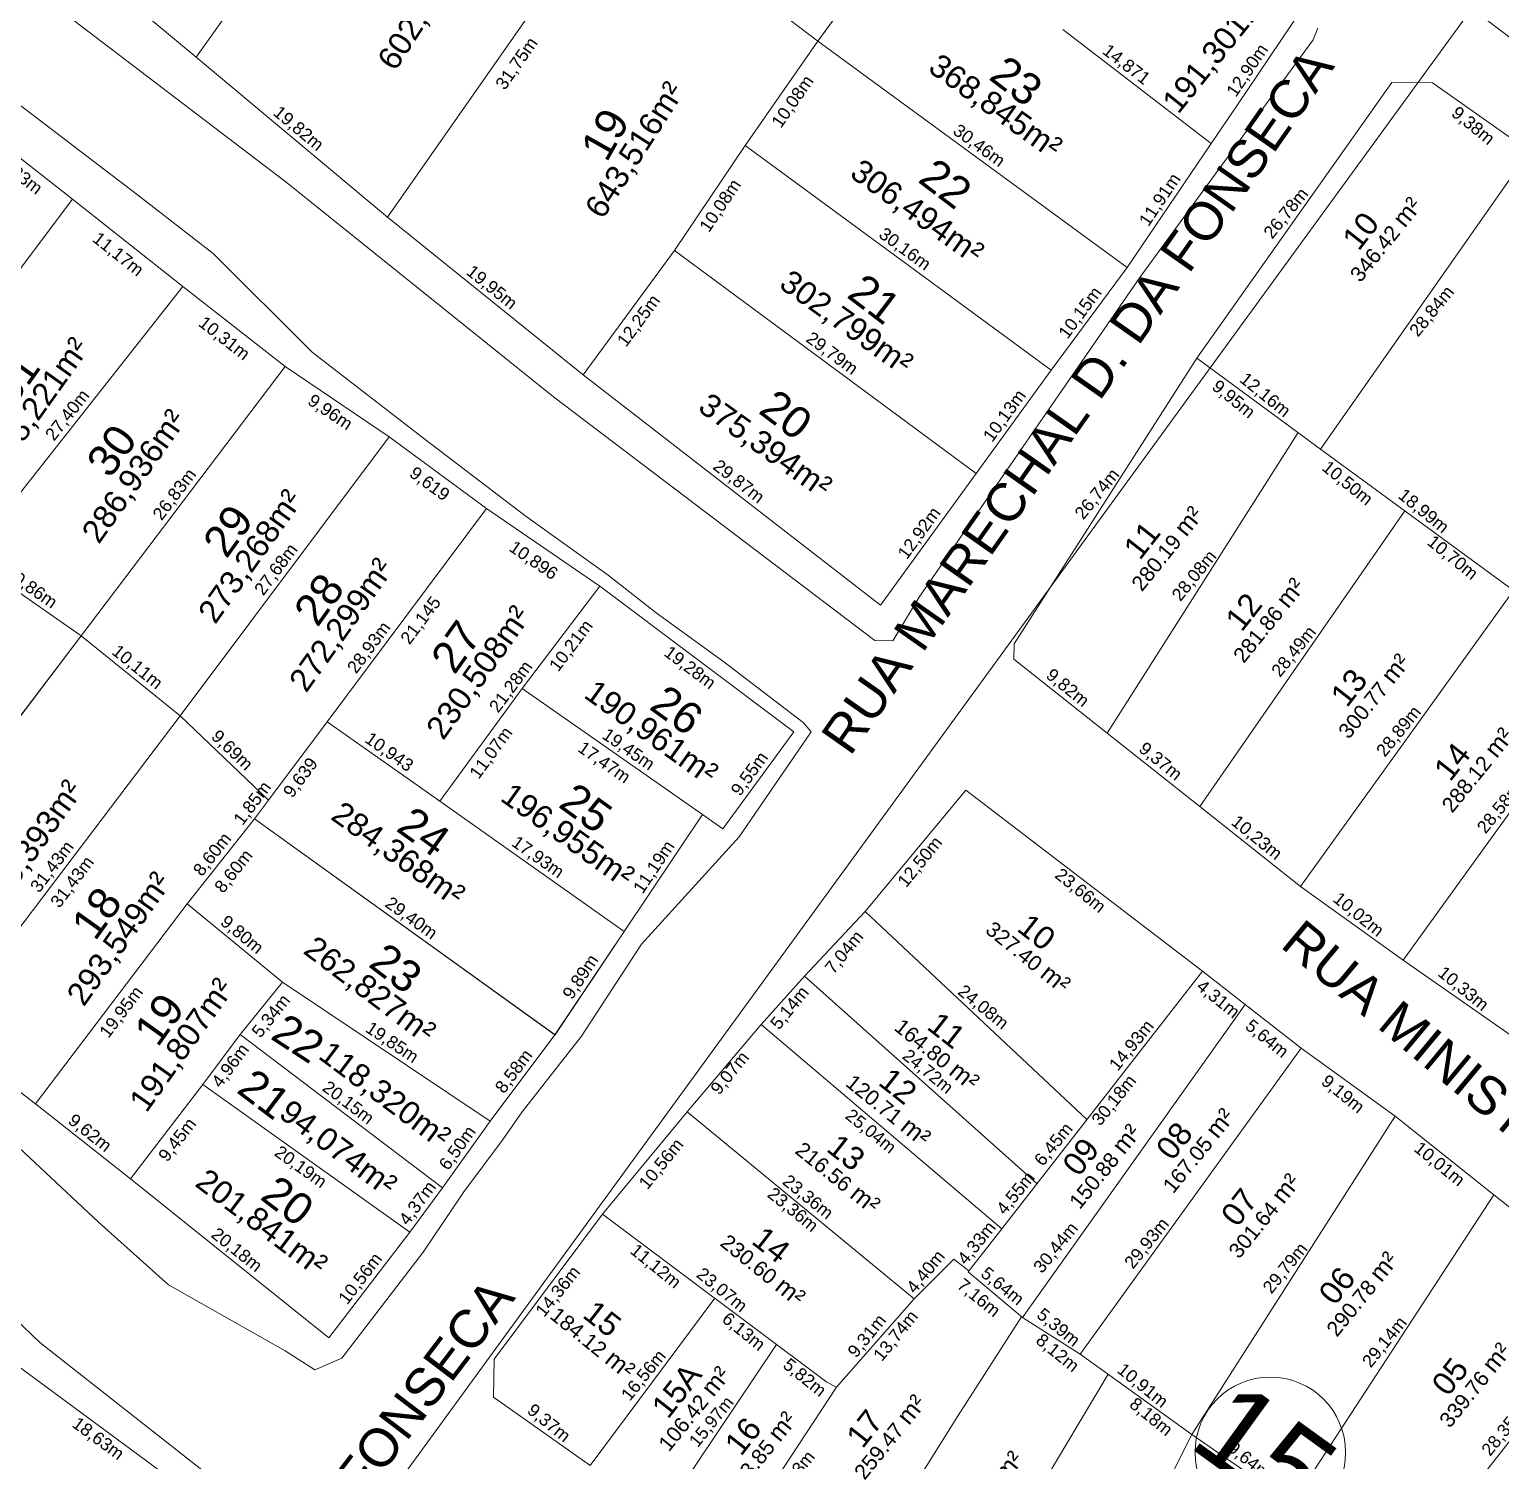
# Model space of a CAD drawing. Header units: metres. Extents: x 3808 to 8215, y 2374 to 6187.
# Drawn here: x 5582.4 to 5699.3, y 4530.4 to 4644.1 of the extents above; entities that cross this region are included whole.
import ezdxf
from ezdxf.enums import TextEntityAlignment as Align

# ---------------------------------------------------------------- set-up
doc = ezdxf.new("R2010")
doc.units = ezdxf.units.M
doc.linetypes.add('CENTER', pattern=[2, 1.25, -0.25, 0.25, -0.25])
doc.linetypes.add('CONTINUO', pattern=[0])
for name, color, linetype in [('0 - Cotas', 7, 'Continuous'), ('0 - Linhas Quadras', 7, 'Continuous'), ('0 - MEIO FIO 2', 251, 'Continuous'), ('0 - Nome Ruas', 7, 'CENTER'), ('0 - Numero de Lotes', 6, 'Continuous'), ('0 - Número de Quadra', 7, 'CENTER'), ('0 - Área Dos Lotes', 1, 'Continuous'), ('Areas Lotes', 1, 'Continuous'), ('COTAS', 7, 'Continuous'), ('LOTES_LINHAS', 7, 'Continuous'), ('LOTES_Q-51', 7, 'Continuous'), ('LOTES_Q-52', 7, 'Continuous'), ('LOTES_Q-53', 7, 'Continuous'), ('PERIMETRO', 7, 'CONTINUO'), ('POLIGONAL IEIPA', 7, 'CONTINUO'), ('Poligono_LOTES_Q_28Anno2', 6, 'Continuous'), ('quadras', 7, 'Continuous')]:
    doc.layers.add(name, color=color, linetype=linetype)
doc.styles.add('Arial', font='arial.ttf')
doc.styles.add('pedro', font='arial.ttf', dxfattribs={"height": 3})

msp = doc.modelspace()

# ---------------------------------------------------------------- linework, layer by layer
at = {"color": 217, "lineweight": 5, "true_color": 0x93278f}
msp.add_line((5650.006, 4598.353, 0), (5653.806, 4603.58, 0), dxfattribs=at)
at = {"layer": '0 - Linhas Quadras', "linetype": 'Continuous', "lineweight": 5}
for p, q in [((5675.126, 4617.945, 0), (5690.626, 4639.859, 0)), ((5690.626, 4639.859, 0), (5693.852, 4639.811, 0)), ((5693.852, 4639.811, 0), (5701.55, 4634.408, 0)), ((5701.55, 4634.408, 0), (5684.944, 4610.744, 0)), ((5675.126, 4617.945, 0), (5660.623, 4595.271, 0)), ((5684.944, 4610.744, 0), (5675.126, 4617.945, 0)), ((5668.006, 4588.185, 0), (5683.162, 4612.051, 0)), ((5684.944, 4610.744, 0), (5700.275, 4599.501, 0)), ((5675.353, 4582.364, 0), (5691.637, 4605.836, 0)), ((5683.37, 4576.013, 0), (5700.275, 4599.501, 0)), ((5660.623, 4595.271, 0), (5660.605, 4594.048, 0)), ((5660.605, 4594.048, 0), (5668.006, 4588.185, 0)), ((5691.514, 4570.151, 0), (5708.128, 4593.181, 0)), ((5668.006, 4588.185, 0), (5675.353, 4582.364, 0)), ((5648.795, 4574.025, 0), (5656.771, 4583.652, 0)), ((5656.771, 4583.652, 0), (5675.58, 4569.275, 0)), ((5675.353, 4582.364, 0), (5683.37, 4576.013, 0)), ((5683.37, 4576.013, 0), (5691.514, 4570.151, 0)), ((5648.795, 4574.025, 0), (5643.965, 4568.88, 0)), ((5648.795, 4574.025, 0), (5666.397, 4557.499, 0)), ((5700.018, 4564.231, 0), (5691.514, 4570.151, 0)), ((5643.965, 4568.88, 0), (5640.538, 4565.037, 0)), ((5643.965, 4568.88, 0), (5662.432, 4552.413, 0)), ((5675.58, 4569.275, 0), (5659.63, 4548.821, 0)), ((5678.976, 4566.627, 0), (5675.58, 4569.275, 0)), ((5678.976, 4566.627, 0), (5661.287, 4541.781, 0)), ((5683.421, 4563.161, 0), (5678.976, 4566.627, 0)), ((5640.538, 4565.037, 0), (5634.662, 4558.12, 0)), ((5640.538, 4565.037, 0), (5659.63, 4548.821, 0)), ((5683.421, 4563.161, 0), (5665.86, 4538.863, 0)), ((5690.882, 4557.768, 0), (5683.421, 4563.161, 0)), ((5634.662, 4558.12, 0), (5627.937, 4549.972, 0)), ((5634.662, 4558.12, 0), (5652.679, 4543.248, 0)), ((5690.882, 4557.768, 0), (5674.743, 4532.494, 0)), ((5698.709, 4551.531, 0), (5690.882, 4557.768, 0)), ((5698.709, 4551.531, 0), (5682.692, 4526.996, 0)), ((5722.25, 4532.774, 0), (5698.709, 4551.531, 0)), ((5627.937, 4549.972, 0), (5619.323, 4538.469, 0)), ((5627.937, 4549.972, 0), (5645.746, 4536.635, 0)), ((5659.63, 4548.821, 0), (5656.968, 4545.407, 0)), ((5652.679, 4543.248, 0), (5655.823, 4546.407, 0)), ((5655.823, 4546.407, 0), (5657.02, 4545.474, 0)), ((5656.968, 4545.407, 0), (5661.287, 4541.781, 0)), ((5636.841, 4543.303, 0), (5626.936, 4530.012, 0)), ((5646.519, 4536.257, 0), (5652.679, 4543.248, 0)), ((5708.954, 4543.368, 0), (5691.405, 4521.103, 0)), ((5656.183, 4533.994, 0), (5661.191, 4541.842, 0)), ((5661.287, 4541.781, 0), (5665.86, 4538.863, 0)), ((5641.752, 4539.626, 0), (5632.809, 4526.321, 0)), ((5619.323, 4538.469, 0), (5619.272, 4535.447, 0)), ((5665.86, 4538.863, 0), (5674.743, 4532.494, 0)), ((5654.267, 4514.166, 0), (5668.08, 4537.272, 0)), ((5637.884, 4523.131, 0), (5646.519, 4536.257, 0)), ((5645.746, 4536.635, 0), (5646.519, 4536.257, 0)), ((5619.272, 4535.447, 0), (5626.936, 4530.012, 0)), ((5646.108, 4517.962, 0), (5656.183, 4533.994, 0)), ((5663.336, 4509.946, 0), (5674.743, 4532.494, 0)), ((5674.743, 4532.494, 0), (5682.692, 4526.996, 0))]:
    msp.add_line(p, q, dxfattribs=at)
at = {"layer": '0 - MEIO FIO 2', "lineweight": 5}
msp.add_line((5697.538, 4645.27), (5730.19, 4620.448), dxfattribs=at)
at = {"layer": '0 - Número de Quadra', "linetype": 'ByBlock', "lineweight": 5}
msp.add_circle((5680.961, 4531.065, 0), 5.979, dxfattribs=at)
at = {"layer": 'COTAS', "color": 0, "lineweight": 5, "transparency": 16777216}
for p, q in [((5606.059, 4589.09, 0), (5614.996, 4582.781, 0)), ((5600.277, 4581.377, 0), (5601.396, 4582.856, 0)), ((5624.153, 4564.216, 0), (5600.277, 4581.377, 0))]:
    msp.add_line(p, q, dxfattribs=at)
at = {"layer": 'LOTES_LINHAS', "color": 5, "lineweight": 5}
for p, q in [((5602.8, 4631.944), (5583.123, 4646.93)), ((5574.669, 4643.374), (5591.002, 4630.941)), ((5684.375, 4643.244), (5680.003, 4637.279)), ((5684.743, 4644.176), (5684.375, 4643.244)), ((5680.003, 4637.279), (5677.822, 4634.275)), ((5677.822, 4634.275), (5670.609, 4624.352)), ((5624.04, 4614.876), (5602.8, 4631.944)), ((5591.002, 4630.941), (5597.003, 4626.265)), ((5597.003, 4626.265), (5604.87, 4618.426)), ((5670.609, 4624.352), (5653.073, 4598.991)), ((5604.87, 4618.426), (5613.841, 4611.499)), ((5649.542, 4595.538), (5624.04, 4614.876)), ((5613.841, 4611.499), (5621.869, 4605.375)), ((5621.869, 4605.375), (5628.386, 4600.735)), ((5628.386, 4600.735), (5632.188, 4597.746)), ((5653.073, 4598.991), (5650.97, 4595.522)), ((5632.188, 4597.746), (5637.558, 4593.847)), ((5650.97, 4595.522), (5649.542, 4595.538)), ((5637.558, 4593.847), (5643.857, 4589.021)), ((5643.857, 4589.021), (5644.495, 4588.294)), ((5644.495, 4588.294), (5638.769, 4579.937)), ((5638.769, 4579.937), (5631.02, 4571.412)), ((5631.02, 4571.412), (5626.256, 4564.125)), ((5626.256, 4564.125), (5621.538, 4558.11)), ((5621.538, 4558.11), (5619.961, 4555.824)), ((5587.908, 4549.344), (5580.736, 4556.042)), ((5619.961, 4555.824), (5616.921, 4551.743)), ((5616.921, 4551.743), (5613.669, 4546.955)), ((5593.467, 4544.358), (5587.908, 4549.344)), ((5583.25, 4539.802), (5574.61, 4547.97)), ((5613.669, 4546.955), (5607.228, 4538.546)), ((5602.722, 4539.128), (5593.467, 4544.358)), ((5597.594, 4528.528), (5583.25, 4539.802)), ((5605.072, 4537.615), (5602.722, 4539.128)), ((5607.228, 4538.546), (5605.072, 4537.615))]:
    msp.add_line(p, q, dxfattribs=at)
at = {"layer": 'LOTES_Q-51', "lineweight": 5}
msp.add_line((5580.899, 4538.353, 0), (5595.905, 4527.302, 0), dxfattribs=at)
at = {"layer": 'LOTES_Q-52', "lineweight": 5, "transparency": 16777216}
for p, q in [((5578.875, 4636.015, 0), (5585.844, 4630.591, 0)), ((5569.301, 4608.629, 0), (5585.844, 4630.591, 0)), ((5585.844, 4630.591, 0), (5569.301, 4608.629, 0)), ((5585.844, 4630.591, 0), (5594.587, 4623.638, 0)), ((5585.844, 4630.591, 0), (5585.844, 4630.591, 0)), ((5577.616, 4602.121, 0), (5594.587, 4623.638, 0)), ((5594.587, 4623.638, 0), (5577.616, 4602.121, 0)), ((5594.587, 4623.638, 0), (5602.719, 4617.292, 0)), ((5594.587, 4623.638, 0), (5594.587, 4623.638, 0)), ((5586.524, 4595.903, 0), (5602.719, 4617.292, 0)), ((5602.719, 4617.292, 0), (5586.524, 4595.903, 0)), ((5602.719, 4617.292, 0), (5610.977, 4611.722, 0)), ((5602.719, 4617.292, 0), (5602.719, 4617.292, 0)), ((5594.394, 4589.557, 0), (5610.977, 4611.722, 0)), ((5610.977, 4611.722, 0), (5594.394, 4589.557, 0)), ((5610.977, 4611.722, 0), (5618.725, 4606.022, 0)), ((5610.977, 4611.722, 0), (5610.977, 4611.722, 0)), ((5618.725, 4606.022, 0), (5606.059, 4589.09, 0)), ((5618.725, 4606.022, 0), (5618.725, 4606.022, 0)), ((5577.616, 4602.121, 0), (5586.524, 4595.903, 0)), ((5586.524, 4595.903, 0), (5577.616, 4602.121, 0)), ((5621.538, 4591.718, 0), (5627.704, 4599.85, 0)), ((5627.704, 4599.85, 0), (5643.127, 4588.274, 0)), ((5586.524, 4595.903, 0), (5567.291, 4570.678, 0)), ((5567.291, 4570.678, 0), (5586.524, 4595.903, 0)), ((5586.524, 4595.903, 0), (5594.394, 4589.557, 0)), ((5594.394, 4589.557, 0), (5586.524, 4595.903, 0)), ((5614.996, 4582.781, 0), (5621.538, 4591.718, 0)), ((5621.538, 4591.718, 0), (5635.87, 4581.732, 0)), ((5635.873, 4581.73, 0), (5621.538, 4591.718, 0)), ((5594.394, 4589.557, 0), (5575.406, 4564.516, 0)), ((5575.406, 4564.516, 0), (5594.394, 4589.557, 0)), ((5601.396, 4582.855, 0), (5594.394, 4589.557, 0)), ((5594.394, 4589.557, 0), (5601.396, 4582.856, 0)), ((5606.059, 4589.09, 0), (5601.396, 4582.855, 0)), ((5601.396, 4582.855, 0), (5606.059, 4589.09, 0)), ((5606.059, 4589.09, 0), (5611.771, 4585.058, 0)), ((5643.127, 4588.274, 0), (5637.478, 4580.575, 0)), ((5643.127, 4588.274, 0), (5643.127, 4588.274, 0)), ((5611.771, 4585.058, 0), (5613.46, 4583.865, 0)), ((5613.46, 4583.865, 0), (5614.996, 4582.781, 0)), ((5601.396, 4582.856, 0), (5600.277, 4581.377, 0)), ((5600.277, 4581.377, 0), (5601.396, 4582.855, 0)), ((5614.996, 4582.781, 0), (5629.648, 4572.439, 0)), ((5629.645, 4572.441, 0), (5614.996, 4582.781, 0)), ((5600.277, 4581.377, 0), (5594.947, 4574.627, 0)), ((5594.947, 4574.627, 0), (5600.277, 4581.377, 0)), ((5600.277, 4581.377, 0), (5624.151, 4564.217, 0)), ((5624.153, 4564.216, 0), (5600.277, 4581.377, 0)), ((5635.87, 4581.732, 0), (5629.645, 4572.441, 0)), ((5637.478, 4580.575, 0), (5635.873, 4581.73, 0)), ((5594.947, 4574.627, 0), (5582.882, 4558.733, 0)), ((5582.882, 4558.733, 0), (5594.947, 4574.627, 0)), ((5594.947, 4574.627, 0), (5602.512, 4568.401, 0)), ((5602.512, 4568.401, 0), (5594.947, 4574.627, 0)), ((5629.648, 4572.439, 0), (5624.153, 4564.216, 0)), ((5629.645, 4572.441, 0), (5629.645, 4572.441, 0)), ((5629.648, 4572.439, 0), (5629.648, 4572.439, 0)), ((5602.512, 4568.401, 0), (5599.155, 4564.243, 0)), ((5599.155, 4564.243, 0), (5602.512, 4568.401, 0)), ((5602.512, 4568.401, 0), (5619.002, 4557.359, 0)), ((5619.002, 4557.359, 0), (5602.512, 4568.401, 0)), ((5582.882, 4558.733, 0), (5575.406, 4564.516, 0)), ((5599.155, 4564.243, 0), (5596.187, 4560.274, 0)), ((5596.187, 4560.274, 0), (5599.155, 4564.243, 0)), ((5599.155, 4564.243, 0), (5615.216, 4552.071, 0)), ((5615.216, 4552.071, 0), (5599.155, 4564.243, 0)), ((5624.151, 4564.217, 0), (5619.002, 4557.359, 0)), ((5596.187, 4560.274, 0), (5590.435, 4552.78, 0)), ((5590.435, 4552.78, 0), (5596.187, 4560.274, 0)), ((5596.187, 4560.274, 0), (5612.624, 4548.549, 0)), ((5612.624, 4548.549, 0), (5596.187, 4560.274, 0)), ((5590.435, 4552.78, 0), (5582.882, 4558.733, 0)), ((5582.882, 4558.733, 0), (5582.882, 4558.733, 0)), ((5619.002, 4557.359, 0), (5615.216, 4552.071, 0)), ((5619.002, 4557.359, 0), (5619.002, 4557.359, 0)), ((5606.189, 4540.174, 0), (5590.435, 4552.78, 0)), ((5615.216, 4552.071, 0), (5612.624, 4548.549, 0)), ((5615.216, 4552.071, 0), (5615.216, 4552.071, 0)), ((5612.624, 4548.549, 0), (5606.189, 4540.174, 0)), ((5612.624, 4548.549, 0), (5612.624, 4548.549, 0)), ((5606.189, 4540.174, 0), (5606.189, 4540.174, 0))]:
    msp.add_line(p, q, dxfattribs=at)
at = {"layer": 'LOTES_Q-53', "lineweight": 5}
for p, q in [((5595.642, 4641.871, 0), (5612.926, 4666, 0)), ((5612.926, 4666, 0), (5595.642, 4641.871, 0)), ((5610.847, 4629.15, 0), (5629.058, 4655.155, 0)), ((5629.058, 4655.155, 0), (5610.847, 4629.15, 0)), ((5645.015, 4643.135, 0), (5652.263, 4653.095, 0)), ((5652.263, 4653.095, 0), (5645.015, 4643.135, 0)), ((5595.642, 4641.871, 0), (5588.192, 4648.064, 0)), ((5645.015, 4643.135, 0), (5640.333, 4646.717, 0)), ((5640.333, 4646.717, 0), (5645.015, 4643.135, 0)), ((5683.488, 4645.702, 0), (5678.344, 4638.078, 0)), ((5678.344, 4638.078, 0), (5683.488, 4645.702, 0)), ((5676.273, 4635.012, 0), (5664.475, 4644.064, 0)), ((5664.475, 4644.064, 0), (5676.273, 4635.012, 0)), ((5664.475, 4644.064, 0), (5676.273, 4635.012, 0)), ((5639.26, 4634.859, 0), (5645.015, 4643.135, 0)), ((5645.015, 4643.135, 0), (5639.26, 4634.859, 0)), ((5669.6, 4625.152, 0), (5645.015, 4643.135, 0)), ((5645.015, 4643.135, 0), (5669.6, 4625.152, 0)), ((5610.847, 4629.15, 0), (5595.642, 4641.871, 0)), ((5595.642, 4641.871, 0), (5595.642, 4641.871, 0)), ((5678.344, 4638.078, 0), (5676.273, 4635.012, 0)), ((5676.273, 4635.012, 0), (5678.344, 4638.078, 0)), ((5633.631, 4626.495, 0), (5639.26, 4634.859, 0)), ((5639.26, 4634.859, 0), (5633.631, 4626.495, 0)), ((5663.565, 4616.996, 0), (5639.26, 4634.859, 0)), ((5639.26, 4634.859, 0), (5663.565, 4616.996, 0)), ((5639.26, 4634.859, 0), (5639.26, 4634.859, 0)), ((5676.273, 4635.012, 0), (5669.6, 4625.152, 0)), ((5676.273, 4635.012, 0), (5676.273, 4635.012, 0)), ((5626.38, 4616.623, 0), (5610.847, 4629.15, 0)), ((5626.38, 4616.623, 0), (5633.631, 4626.495, 0)), ((5633.631, 4626.495, 0), (5626.38, 4616.623, 0)), ((5657.606, 4608.806, 0), (5633.631, 4626.495, 0)), ((5633.631, 4626.495, 0), (5657.606, 4608.806, 0)), ((5669.6, 4625.152, 0), (5663.565, 4616.996, 0)), ((5669.6, 4625.152, 0), (5669.6, 4625.152, 0)), ((5650.006, 4598.353, 0), (5626.38, 4616.623, 0)), ((5663.565, 4616.996, 0), (5657.606, 4608.806, 0)), ((5663.565, 4616.996, 0), (5663.565, 4616.996, 0)), ((5657.606, 4608.806, 0), (5650.006, 4598.353, 0)), ((5657.606, 4608.806, 0), (5657.606, 4608.806, 0))]:
    msp.add_line(p, q, dxfattribs=at)
at = {"layer": 'PERIMETRO', "lineweight": 5}
for p, q in [((5606.059, 4589.09, 0), (5618.725, 4606.022, 0)), ((5618.725, 4606.022, 0), (5627.704, 4599.85, 0)), ((5627.704, 4599.85, 0), (5621.538, 4591.718, 0)), ((5621.538, 4591.718, 0), (5614.996, 4582.781, 0)), ((5614.996, 4582.781, 0), (5606.059, 4589.09, 0))]:
    msp.add_line(p, q, dxfattribs=at)
at = {"layer": 'POLIGONAL IEIPA', "color": 1, "linetype": 'CONTINUO', "lineweight": 5, "ltscale": 2}
msp.add_line((5750.697, 4719.464, 277.088), (5566.503, 4466.677, 267.193), dxfattribs=at)
at = {"layer": 'quadras', "color": 2, "lineweight": 5}
for p, q in [((5595.642, 4641.871, 0), (5588.192, 4648.064, 0)), ((5683.488, 4645.702, 0), (5678.344, 4638.078, 0)), ((5610.847, 4629.15, 0), (5595.642, 4641.871, 0)), ((5678.344, 4638.078, 0), (5676.273, 4635.012, 0)), ((5676.273, 4635.012, 0), (5669.6, 4625.152, 0)), ((5626.38, 4616.623, 0), (5610.847, 4629.15, 0)), ((5669.6, 4625.152, 0), (5663.565, 4616.996, 0)), ((5650.006, 4598.353, 0), (5626.38, 4616.623, 0)), ((5663.565, 4616.996, 0), (5657.606, 4608.806, 0)), ((5657.606, 4608.806, 0), (5650.006, 4598.353, 0)), ((5580.899, 4538.353, 0), (5595.905, 4527.302, 0))]:
    msp.add_line(p, q, dxfattribs=at)
at = {"layer": 'quadras', "color": 2, "lineweight": 5, "transparency": 16777216}
for p, q in [((5578.875, 4636.015, 0), (5585.844, 4630.591, 0)), ((5585.844, 4630.591, 0), (5594.587, 4623.638, 0)), ((5594.587, 4623.638, 0), (5602.719, 4617.292, 0)), ((5602.719, 4617.292, 0), (5610.977, 4611.722, 0)), ((5610.977, 4611.722, 0), (5618.725, 4606.022, 0)), ((5618.725, 4606.022, 0), (5618.725, 4606.022, 0)), ((5618.725, 4606.022, 0), (5627.704, 4599.85, 0)), ((5627.704, 4599.85, 0), (5643.125, 4588.275, 0)), ((5643.125, 4588.275, 0), (5637.476, 4580.576, 0)), ((5635.871, 4581.732, 0), (5629.645, 4572.441, 0)), ((5637.476, 4580.576, 0), (5635.871, 4581.732, 0)), ((5629.648, 4572.439, 0), (5624.151, 4564.217, 0)), ((5629.645, 4572.441, 0), (5629.648, 4572.439, 0)), ((5582.881, 4558.734, 0), (5575.406, 4564.516, 0)), ((5624.151, 4564.217, 0), (5619.002, 4557.359, 0)), ((5624.151, 4564.217, 0), (5624.151, 4564.217, 0)), ((5582.882, 4558.733, 0), (5582.881, 4558.734, 0)), ((5590.435, 4552.78, 0), (5582.882, 4558.733, 0)), ((5619.002, 4557.359, 0), (5615.216, 4552.071, 0)), ((5606.189, 4540.174, 0), (5590.435, 4552.78, 0)), ((5615.216, 4552.071, 0), (5612.624, 4548.549, 0)), ((5612.624, 4548.549, 0), (5606.189, 4540.174, 0))]:
    msp.add_line(p, q, dxfattribs=at)

# ---------------------------------------------------------------- texts
at = {"layer": '0 - Cotas', "lineweight": 5, "style": 'Arial'}
for s, rotation, p in [('9,38m', 320.93117, (5695.263, 4637.273, 0)), ('26,78m', 50.93117, (5681.113, 4627.364, 0)), ('28,84m', 50.93117, (5692.691, 4619.581, 0)), ('12,16m', 320.93117, (5678.454, 4616.143, 0)), ('9,95m', 320.93117, (5676.244, 4615.554, 0)), ('10,50m', 320.93117, (5684.983, 4609.136, 0)), ('26,74m', 50.93117, (5666.111, 4605.07, 0)), ('18,99m', 320.93117, (5691.029, 4606.921, 0)), ('10,70m', 320.93117, (5693.338, 4603.223, 0)), ('28,08m', 50.93117, (5673.82, 4598.581, 0)), ('28,49m', 50.93117, (5681.732, 4592.562, 0)), ('9,82m', 320.93117, (5663.063, 4592.64, 0)), ('28,89m', 50.93117, (5690.059, 4586.219, 0)), ('9,37m', 320.93117, (5670.437, 4586.799, 0)), ('28,58m', 50.93117, (5698.058, 4580.128, 0)), ('10,23m', 320.93117, (5677.78, 4580.987, 0)), ('12,50m', 50.93117, (5652.041, 4575.85, 0)), ('23,66m', 320.93117, (5663.769, 4576.78, 0)), ('10,02m', 320.93117, (5685.861, 4574.881, 0)), ('7,04m', 50.93117, (5646.274, 4568.976, 0)), ('10,33m', 320.93117, (5694.185, 4568.99, 0)), ('5,14m', 50.93117, (5641.94, 4564.56, 0)), ('24,08m', 320.93117, (5656.058, 4567.525, 0)), ('4,31m', 320.93117, (5675.016, 4567.922, 0)), ('14,93m', 50.93117, (5668.841, 4561.281, 0)), ('5,64m', 320.93117, (5678.892, 4564.776, 0)), ('9,07m', 50.93117, (5637.185, 4559.386, 0)), ('24,72m', 320.93117, (5651.66, 4562.41, 0)), ('30,18m', 50.93117, (5667.449, 4556.925, 0)), ('9,19m', 320.93117, (5684.922, 4560.377, 0)), ('25,04m', 320.93117, (5647.127, 4557.661, 0)), ('6,45m', 50.93117, (5662.893, 4553.724, 0)), ('10,56m', 50.93117, (5631.493, 4551.87, 0)), ('10,01m', 320.93117, (5692.289, 4555.064, 0)), ('23,36m', 320.93117, (5642.133, 4552.447, 0)), ('4,55m', 50.93117, (5659.881, 4549.85, 0)), ('23,36m', 320.93117, (5640.935, 4551.433, 0)), ('4,33m', 50.93117, (5656.788, 4545.887, 0)), ('30,44m', 50.93117, (5662.826, 4545.215, 0)), ('29,93m', 50.93117, (5670.052, 4545.565, 0)), ('11,12m', 320.93117, (5630.039, 4546.952, 0)), ('29,79m', 50.93117, (5681.049, 4543.593, 0)), ('4,40m', 50.93117, (5652.74, 4543.6, 0)), ('14,36m', 50.93117, (5623.288, 4541.741, 0)), ('23,07m', 320.93117, (5635.303, 4545.066, 0)), ('5,64m', 320.93117, (5657.884, 4545.118, 0)), ('7,16m', 320.93117, (5656, 4544.195, 0)), ('6,13m', 320.93117, (5637.328, 4541.511, 0)), ('9,31m', 50.93117, (5648.075, 4538.51, 0)), ('13,74m', 50.93117, (5650.113, 4538.22, 0)), ('5,39m', 320.93117, (5662.331, 4541.846, 0)), ('29,14m', 50.93117, (5688.937, 4537.726, 0)), ('8,12m', 320.93117, (5662.257, 4539.816, 0)), ('16,56m', 50.93117, (5630.09, 4535.077, 0)), ('5,82m', 320.93117, (5642.173, 4537.863, 0)), ('10,91m', 320.93117, (5668.721, 4537.477, 0)), ('9,37m', 320.93117, (5621.861, 4534.253, 0)), ('15,97m', 50.93117, (5635.482, 4531.392, 0)), ('8,18m', 320.93117, (5669.689, 4534.745, 0)), ('28,35m', 50.93117, (5698.416, 4530.698, 0)), ('9,64m', 320.93117, (5677.475, 4531.269, 0)), ('15,63m', 50.93117, (5641.931, 4527.074, 0))]:
    msp.add_text(s, height=1, rotation=rotation, dxfattribs=at).set_placement(p)
at = {"layer": '0 - Nome Ruas', "linetype": 'Continuous', "lineweight": 5, "style": 'pedro'}
for s, rotation, p in [('RUA MARECHAL D. DA FONSECA', 54.91044, (5647.583, 4586.274, 0)), ('RUA MINISTRO CESAR CALS', 320.24392, (5681.657, 4571.25, 0)), ('RUA MARECHAL D. DA FONSECA', 52.74373, (5580.485, 4489.971, 0))]:
    msp.add_text(s, height=3, rotation=rotation, dxfattribs=at).set_placement(p)
at = {"layer": '0 - Numero de Lotes', "lineweight": 5, "style": 'Arial'}
for s, rotation, p in [('10', 51.92725, (5687.978, 4626.398, -540.279)), ('11', 51.92725, (5670.605, 4601.841, -540.279)), ('12', 51.92725, (5678.689, 4596.143, -540.279)), ('13', 51.92725, (5687.044, 4590.138, -540.279)), ('14', 51.92725, (5695.248, 4584.253, -540.279)), ('10', 321.92725, (5660.743, 4572.548, -540.279)), ('11', 321.92725, (5653.586, 4564.747, -540.279)), ('12', 321.92725, (5649.728, 4560.317, -540.279)), ('08', 51.92725, (5673.177, 4554.135, -540.279)), ('13', 321.92725, (5645.614, 4555.05, -540.279)), ('09', 51.92725, (5665.746, 4552.874, -540.279)), ('07', 51.92725, (5678.336, 4548.866, -540.279)), ('14', 321.92725, (5639.661, 4547.712, -540.279)), ('06', 51.92725, (5686.093, 4542.64, -540.279)), ('15', 321.92725, (5626.249, 4541.846, -540.279)), ('05', 51.92725, (5695.072, 4535.424, -540.279)), ('15A', 51.92725, (5633.126, 4533.639, -540.279)), ('16', 51.92725, (5638.925, 4530.688, -540.279)), ('17', 51.92725, (5648.58, 4531.288, -540.279))]:
    msp.add_text(s, height=1.8197, rotation=rotation, dxfattribs=at).set_placement(p)
at = {"layer": '0 - Número de Quadra', "linetype": 'Continuous', "lineweight": 5, "style": 'pedro'}
msp.add_text('15', height=6.7786, rotation=324.15064, dxfattribs=at).set_placement((5674.337, 4531.61, 0))
at = {"layer": '0 - Área Dos Lotes', "lineweight": 5, "style": 'Arial'}
for s, height, rotation, p in [('m²', 1.4, 50.93117, (5691.648, 4628.243, 0)), ('346.42 ', 1.2, 50.93117, (5688.123, 4623.9, 0)), ('m²', 1.4, 50.93117, (5674.289, 4603.703, 0)), ('280.19 ', 1.2, 50.93117, (5670.764, 4599.36, 0)), ('m²', 1.4, 50.93117, (5682.373, 4598.004, 0)), ('281.86 ', 1.2, 50.93117, (5678.848, 4593.662, 0)), ('m²', 1.4, 50.93117, (5690.714, 4591.983, 0)), ('300.77 ', 1.2, 50.93117, (5687.189, 4587.641, 0)), ('m²', 1.4, 50.93117, (5698.932, 4586.115, 0)), ('288.12 ', 1.2, 50.93117, (5695.407, 4581.772, 0)), ('327.40 ', 1.2, 320.93117, (5658.246, 4572.402, 0)), ('m²', 1.4, 320.93117, (5662.588, 4568.877, 0)), ('164.80 ', 1.2, 320.93117, (5651.001, 4564.673, 0)), ('m²', 1.4, 320.93117, (5655.344, 4561.148, 0)), ('120.71 ', 1.2, 320.93117, (5647.143, 4560.243, 0)), ('m²', 1.4, 50.93117, (5676.777, 4555.893, 0)), ('m²', 1.4, 320.93117, (5651.485, 4556.717, 0)), ('m²', 1.4, 50.93117, (5669.345, 4554.632, 0)), ('216.56 ', 1.2, 320.93117, (5643.132, 4554.892, 0)), ('167.05 ', 1.2, 50.93117, (5673.252, 4551.551, 0)), ('150.88 ', 1.2, 50.93117, (5665.82, 4550.289, 0)), ('m²', 1.4, 320.93117, (5647.475, 4551.367, 0)), ('m²', 1.4, 50.93117, (5682.006, 4550.71, 0)), ('301.64 ', 1.2, 50.93117, (5678.481, 4546.368, 0)), ('230.60 ', 1.2, 320.93117, (5637.18, 4547.554, 0)), ('m²', 1.4, 50.93117, (5689.776, 4544.501, 0)), ('m²', 1.4, 320.93117, (5641.523, 4544.029, 0)), ('290.78 ', 1.2, 50.93117, (5686.251, 4540.159, 0)), ('184.12 ', 1.2, 320.93117, (5623.664, 4541.772, 0)), ('m²', 1.4, 50.93117, (5698.742, 4537.269, 0)), ('m²', 1.4, 320.93117, (5628.007, 4538.246, 0)), ('m²', 1.4, 50.93117, (5636.725, 4535.397, 0)), ('339.76 ', 1.2, 50.93117, (5695.217, 4532.927, 0)), ('106.42 ', 1.2, 50.93117, (5633.2, 4531.054, 0)), ('m²', 1.4, 50.93117, (5652.263, 4533.149, 0)), ('m²', 1.4, 50.93117, (5642.008, 4531.809, 0)), ('259.47 ', 1.2, 50.93117, (5648.738, 4528.806, 0)), ('93.85 ', 1.2, 50.93117, (5639.071, 4528.191, 0)), ('m²', 1.4, 50.93117, (5660, 4528.679, 0))]:
    msp.add_text(s, height=height, rotation=rotation, dxfattribs=at).set_placement(p)
at = {"layer": 'Areas Lotes', "color": 1, "lineweight": 5, "style": 'Arial'}
for s, rotation, p in [('602,753m²', 57.09649, (5611.464, 4640.673, 0)), ('191,301m²', 51.17693, (5673.654, 4637.274, 0)), ('368,845m²', 324.38002, (5653.682, 4640.791, 0)), ('643,516m²', 57.31949, (5627.943, 4628.906, 0)), ('306,494m²', 324.38002, (5647.465, 4632.42, 0)), ('302,799m²', 324.38002, (5641.846, 4623.621, 0)), ('375,394m²', 324.38002, (5635.405, 4613.844, 0))]:
    msp.add_text(s, height=1.8197, rotation=rotation, dxfattribs=at).set_placement(p)
at = {"layer": 'Areas Lotes', "color": 1, "lineweight": 5, "transparency": 16777216, "style": 'Arial'}
for s, rotation, p in [('298,221m²', 54.6626, (5580.228, 4608.845, 0)), ('286,936m²', 54.6626, (5587.922, 4603.127, 0)), ('273,268m²', 54.6626, (5597.165, 4596.76, 0)), ('272,299m²', 54.6626, (5604.39, 4591.315, 0)), ('230,508m²', 54.6626, (5615.274, 4587.542, 0)), ('190,961m²', 324.38002, (5626.347, 4591.074, 0)), ('320,393m²', 54.6626, (5579.718, 4573.701, 0)), (' 196,955m²', 324.38002, (5619.132, 4583.3, 0)), ('284,368m²', 324.38002, (5606.246, 4581.411, 0)), ('293,549m²', 54.6626, (5586.729, 4566.395, 0)), ('262,827m²', 323.02432, (5604.067, 4570.758, 0)), ('191,807m²', 54.6626, (5591.7, 4557.963, 0)), ('118,320m²', 323.02432, (5605.255, 4562.417, 0)), ('94,074m²', 323.02432, (5602.112, 4557.756, 0)), ('201,841m²', 323.02432, (5595.466, 4552.278, 0))]:
    msp.add_text(s, height=1.8197, rotation=rotation, dxfattribs=at).set_placement(p)
at = {"layer": 'COTAS', "lineweight": 5, "style": 'Arial'}
for s, rotation, p in [('31,75m', 54.99668, (5620.163, 4639.18, 0)), ('12,90m', 55.98472, (5678.229, 4638.623, 0)), ('10,08m', 55.18977, (5642.091, 4636.154, 0)), ('19,82m', 320.08364, (5601.691, 4637.332, 0)), ('30,46m', 323.81697, (5655.676, 4635.833, 0)), ('10,08m', 56.06008, (5636.377, 4627.877, 0)), ('11,91m', 55.90922, (5671.282, 4628.351, 0)), ('30,16m', 323.68574, (5649.785, 4627.62, 0)), ('19,95m', 321.1131, (5617.027, 4624.68, 0)), ('10,15m', 53.50166, (5664.857, 4619.414, 0)), ('12,25m', 53.58089, (5629.795, 4618.781, 0)), ('29,79m', 323.58089, (5644.001, 4619.341, 0)), ('10,13m', 54.02832, (5658.878, 4611.224, 0)), ('29,87m', 322.28494, (5636.614, 4609.214, 0)), ('12,92m', 53.98017, (5652.094, 4601.905, 0)), ('18,63m', 323.63038, (5585.714, 4533.163, 0))]:
    msp.add_text(s, height=1, rotation=rotation, dxfattribs=at).set_placement(p)
at = {"layer": 'COTAS', "color": 2, "lineweight": 5, "style": 'Arial'}
msp.add_text('14,871', height=1, rotation=322.50359, dxfattribs=at).set_placement((5667.55, 4642.208, 0))
at = {"layer": 'COTAS', "lineweight": 5, "transparency": 16777216, "style": 'Arial'}
for s, rotation, p in [('8,83m', 322.11011, (5579.9, 4633.276, 0)), ('11,17m', 321.50262, (5587.341, 4627.293, 0)), ('10,31m', 322.03229, (5595.757, 4620.592, 0)), ('27,40m', 51.73579, (5584.36, 4611.317, 0)), ('9,96m', 326.00153, (5604.426, 4614.36, 0)), ('26,83m', 52.86873, (5592.911, 4605.001, 0)), ('27,68m', 53.19729, (5600.984, 4599.033, 0)), ('10,86m', 325.08432, (5580.363, 4600.691, 0)), ('28,93m', 53.20265, (5608.36, 4592.833, 0)), ('10,21m', 52.82513, (5624.404, 4592.986, 0)), ('10,11m', 321.1224, (5588.872, 4594.523, 0)), ('19,28m', 323.10907, (5632.721, 4594.405, 0)), ('21,28m', 53.32957, (5619.636, 4589.72, 0)), ('9,69m', 316.25916, (5596.781, 4587.827, 0)), ('11,07m', 53.7944, (5618.085, 4584.458, 0)), ('19,45m', 325.04204, (5627.807, 4587.835, 0)), ('17,47m', 325.13344, (5625.878, 4586.798, 0)), ('9,55m', 53.745, (5638.84, 4583.109, 0)), ('1,85m', 52.89424, (5599.329, 4580.784, 0)), ('31,43m', 52.82784, (5583.183, 4575.434, 0)), ('8,60m', 51.69805, (5596.105, 4576.74, 0)), ('17,93m', 324.78239, (5620.623, 4579.3, 0)), ('11,19m', 56.17743, (5631.112, 4575.349, 0)), ('31,43m', 52.82784, (5584.784, 4574.221, 0)), ('8,60m', 51.69904, (5597.798, 4575.403, 0)), ('29,40m', 324.29313, (5610.577, 4574.469, 0)), ('9,80m', 320.54722, (5597.497, 4573.046, 0)), ('9,89m', 56.24604, (5625.499, 4566.95, 0)), ('19,95m', 52.79955, (5588.681, 4563.893, 0)), ('5,34m', 51.08833, (5600.752, 4563.913, 0)), ('19,85m', 326.19126, (5609.018, 4564.526, 0)), ('4,96m', 53.20709, (5597.588, 4559.942, 0)), ('8,58m', 53.10053, (5620.101, 4559.489, 0)), ('20,15m', 322.84247, (5605.59, 4559.868, 0)), ('9,62m', 321.75645, (5585.394, 4557.262, 0)), ('9,45m', 52.48841, (5593.356, 4554.065, 0)), ('6,50m', 54.40558, (5615.665, 4553.384, 0)), ('20,19m', 324.49818, (5601.781, 4554.702, 0)), ('4,37m', 53.63955, (5612.469, 4549.013, 0)), ('20,18m', 321.335, (5596.762, 4548.23, 0)), ('10,56m', 52.46161, (5607.651, 4542.734, 0))]:
    msp.add_text(s, height=1, rotation=rotation, dxfattribs=at).set_placement(p)
at = {"layer": 'COTAS', "color": 2, "lineweight": 5, "transparency": 16777216, "style": 'Arial'}
for s, rotation, p in [('9,619', 323.65785, (5612.505, 4608.63, 0)), ('10,896', 325.49231, (5620.421, 4602.721, 0)), ('21,145', 53.20265, (5612.595, 4595.143, 0)), ('10,943', 324.78239, (5608.969, 4587.525, 0)), ('9,639', 53.1433, (5603.282, 4582.966, 0))]:
    msp.add_text(s, height=1, rotation=rotation, dxfattribs=at).set_placement(p)
at = {"layer": 'Poligono_LOTES_Q_28Anno2', "color": 18, "lineweight": 5, "true_color": 0x000000, "style": 'Arial'}
for s, rotation, p in [('23', 322.77493, (5659.599, 4638.394, 0)), ('19', 60.53569, (5629.858, 4634.754, 0)), ('22', 322.77493, (5653.976, 4630.239, 0)), ('21', 322.77493, (5648.322, 4621.08, 0)), ('20', 322.77493, (5641.31, 4611.891, 0))]:
    msp.add_text(s, height=2.5, rotation=rotation, dxfattribs=at).set_placement(p, align=Align.BOTTOM_CENTER)
at = {"layer": 'Poligono_LOTES_Q_28Anno2', "color": 18, "lineweight": 5, "true_color": 0x000000, "transparency": 16777216, "style": 'Arial'}
for s, rotation, p in [('31', 54.41321, (5582.866, 4615.185, 0)), ('30', 54.41321, (5590.56, 4609.468, 0)), ('29', 54.41321, (5599.802, 4603.101, 0)), ('28', 54.41321, (5607.027, 4597.656, 0)), ('27', 54.41321, (5617.911, 4593.883, 0)), ('26', 324.13064, (5632.675, 4588.406, 0)), ('25', 324.13064, (5625.459, 4580.631, 0)), ('24', 324.13064, (5612.573, 4578.742, 0)), ('18', 54.41321, (5589.367, 4572.735, 0)), ('23', 322.77493, (5610.33, 4567.94, 0)), ('19', 54.41321, (5594.337, 4564.304, 0)), ('22', 326.96133, (5602.679, 4562.277, 0)), ('21', 322.77493, (5599.858, 4557.939, 0)), ('20', 322.77493, (5601.729, 4549.461, 0))]:
    msp.add_text(s, height=2.5, rotation=rotation, dxfattribs=at).set_placement(p, align=Align.BOTTOM_CENTER)

doc.saveas('drawing.dxf')
